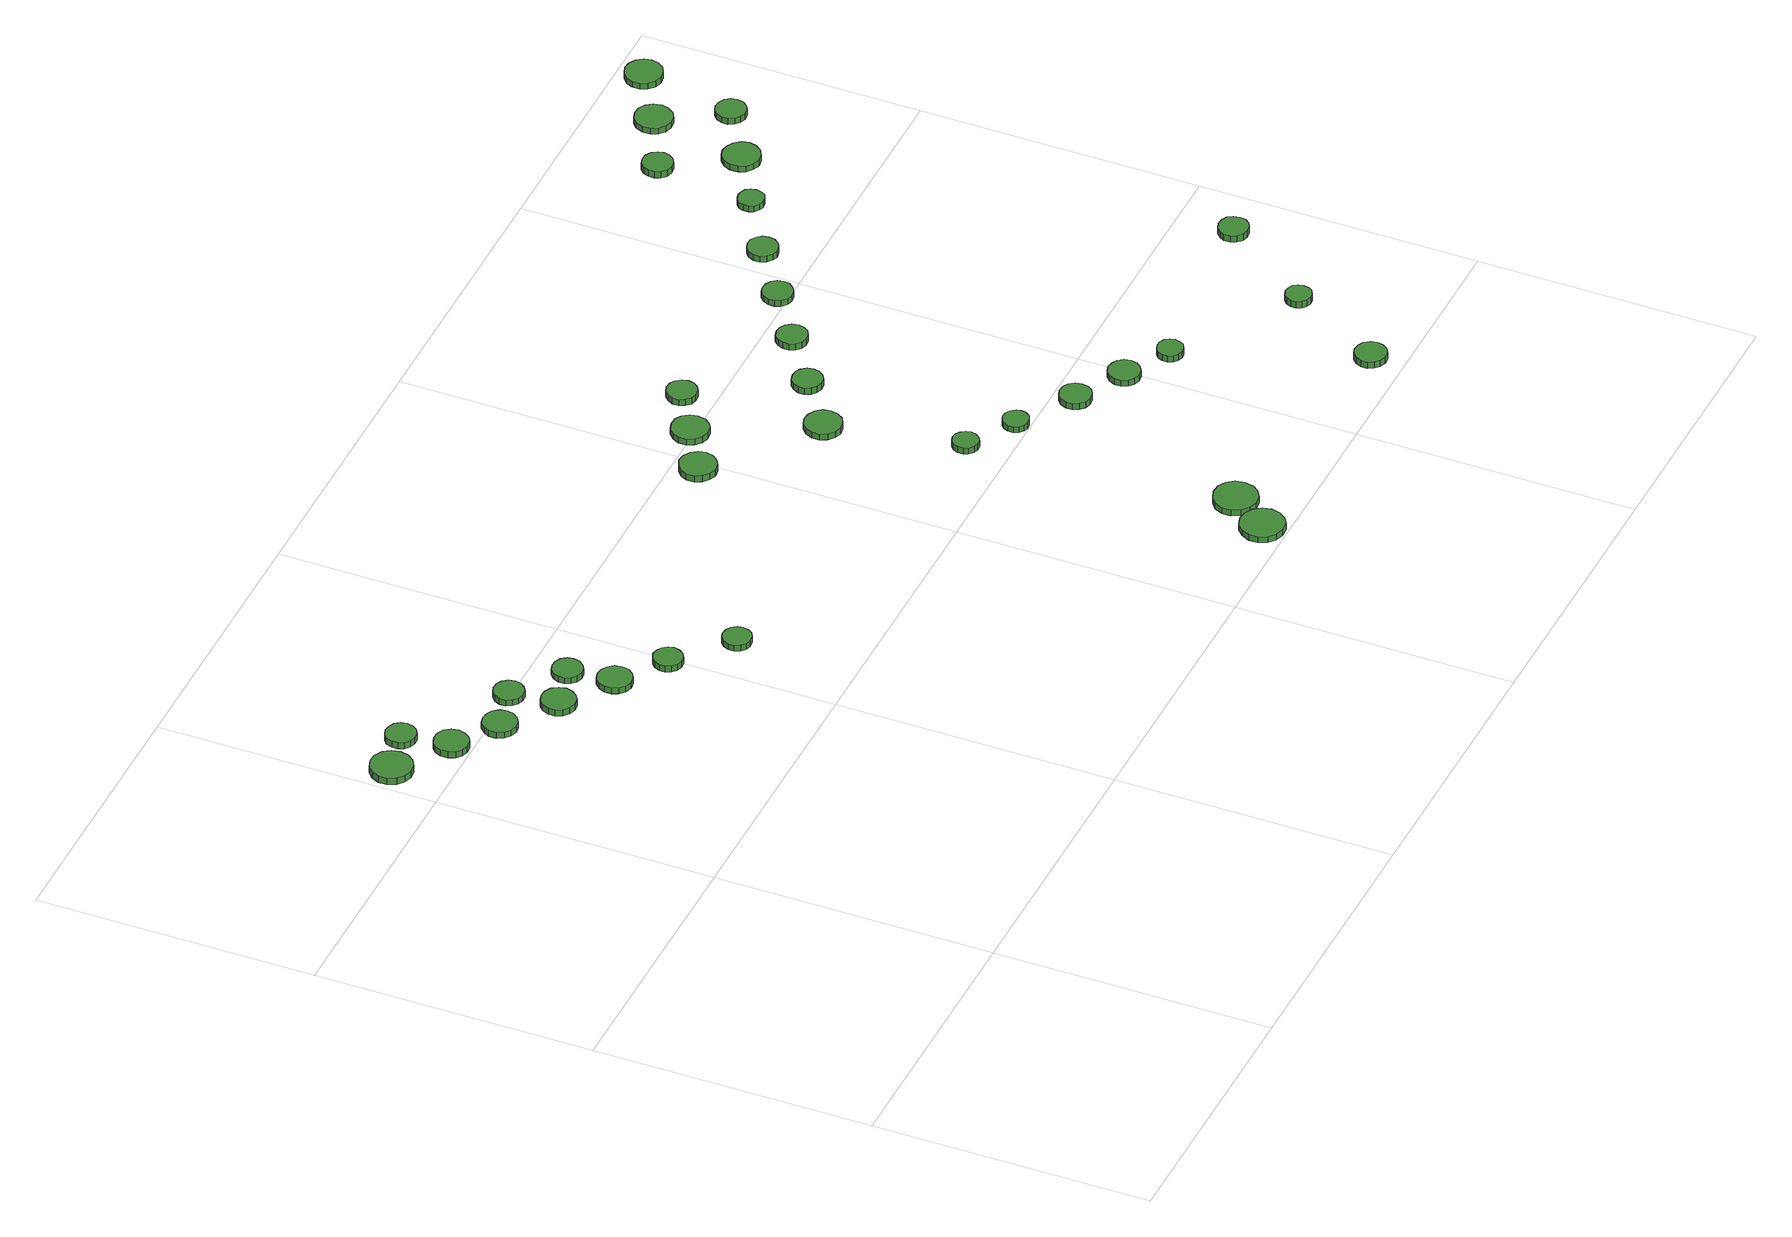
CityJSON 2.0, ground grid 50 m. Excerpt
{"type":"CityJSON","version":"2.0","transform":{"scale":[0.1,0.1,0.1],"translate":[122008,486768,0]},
"CityObjects":{
"tree1":{"type":"SolitaryVegetationObject","attributes":{"function":"something"},"geometry":[{"type":"MultiSurface","lod":"1","boundaries":[[[0,1,2,3,4,5,6,7,8,9,10,11,12,13,14]],[[15,16,17,18,19,20,21,22,23,24,25,26,27,28,29]],[[0,29,28,1]],[[1,28,27,2]],[[2,27,26,3]],[[3,26,25,4]],[[4,25,24,5]],[[5,24,23,6]],[[6,23,22,7]],[[7,22,21,8]],[[8,21,20,9]],[[9,20,19,10]],[[10,19,18,11]],[[11,18,17,12]],[[12,17,16,13]],[[13,16,15,14]],[[14,15,29,0]]]}]},
"tree2":{"type":"SolitaryVegetationObject","attributes":{"function":"something"},"geometry":[{"type":"MultiSurface","lod":"1","boundaries":[[[30,31,32,33,34,35,36,37,38,39,40,41,42,43,44]],[[45,46,47,48,49,50,51,52,53,54,55,56,57,58,59]],[[30,59,58,31]],[[31,58,57,32]],[[32,57,56,33]],[[33,56,55,34]],[[34,55,54,35]],[[35,54,53,36]],[[36,53,52,37]],[[37,52,51,38]],[[38,51,50,39]],[[39,50,49,40]],[[40,49,48,41]],[[41,48,47,42]],[[42,47,46,43]],[[43,46,45,44]],[[44,45,59,30]]]}]},
"tree3":{"type":"SolitaryVegetationObject","attributes":{"function":"something"},"geometry":[{"type":"MultiSurface","lod":"1","boundaries":[[[60,61,62,63,64,65,66,67,68,69,70,71,72,73,74]],[[75,76,77,78,79,80,81,82,83,84,85,86,87,88,89]],[[60,89,88,61]],[[61,88,87,62]],[[62,87,86,63]],[[63,86,85,64]],[[64,85,84,65]],[[65,84,83,66]],[[66,83,82,67]],[[67,82,81,68]],[[68,81,80,69]],[[69,80,79,70]],[[70,79,78,71]],[[71,78,77,72]],[[72,77,76,73]],[[73,76,75,74]],[[74,75,89,60]]]}]},
"tree4":{"type":"SolitaryVegetationObject","attributes":{"function":"something"},"geometry":[{"type":"MultiSurface","lod":"1","boundaries":[[[90,91,92,93,94,95,96,97,98,99,100,101,102,103,104]],[[105,106,107,108,109,110,111,112,113,114,115,116,117,118,119]],[[90,119,118,91]],[[91,118,117,92]],[[92,117,116,93]],[[93,116,115,94]],[[94,115,114,95]],[[95,114,113,96]],[[96,113,112,97]],[[97,112,111,98]],[[98,111,110,99]],[[99,110,109,100]],[[100,109,108,101]],[[101,108,107,102]],[[102,107,106,103]],[[103,106,105,104]],[[104,105,119,90]]]}]},
"tree5":{"type":"SolitaryVegetationObject","attributes":{"function":"something"},"geometry":[{"type":"MultiSurface","lod":"1","boundaries":[[[120,121,122,123,124,125,126,127,128,129,130,131,132,133,134]],[[135,136,137,138,139,140,141,142,143,144,145,146,147,148,149]],[[120,149,148,121]],[[121,148,147,122]],[[122,147,146,123]],[[123,146,145,124]],[[124,145,144,125]],[[125,144,143,126]],[[126,143,142,127]],[[127,142,141,128]],[[128,141,140,129]],[[129,140,139,130]],[[130,139,138,131]],[[131,138,137,132]],[[132,137,136,133]],[[133,136,135,134]],[[134,135,149,120]]]}]},
"tree6":{"type":"SolitaryVegetationObject","attributes":{"function":"something"},"geometry":[{"type":"MultiSurface","lod":"1","boundaries":[[[150,151,152,153,154,155,156,157,158,159,160,161,162,163,164]],[[165,166,167,168,169,170,171,172,173,174,175,176,177,178,179]],[[150,179,178,151]],[[151,178,177,152]],[[152,177,176,153]],[[153,176,175,154]],[[154,175,174,155]],[[155,174,173,156]],[[156,173,172,157]],[[157,172,171,158]],[[158,171,170,159]],[[159,170,169,160]],[[160,169,168,161]],[[161,168,167,162]],[[162,167,166,163]],[[163,166,165,164]],[[164,165,179,150]]]}]},
"tree7":{"type":"SolitaryVegetationObject","attributes":{"function":"something"},"geometry":[{"type":"MultiSurface","lod":"1","boundaries":[[[180,181,182,183,184,185,186,187,188,189,190,191,192,193,194]],[[195,196,197,198,199,200,201,202,203,204,205,206,207,208,209]],[[180,209,208,181]],[[181,208,207,182]],[[182,207,206,183]],[[183,206,205,184]],[[184,205,204,185]],[[185,204,203,186]],[[186,203,202,187]],[[187,202,201,188]],[[188,201,200,189]],[[189,200,199,190]],[[190,199,198,191]],[[191,198,197,192]],[[192,197,196,193]],[[193,196,195,194]],[[194,195,209,180]]]}]},
"tree8":{"type":"SolitaryVegetationObject","attributes":{"function":"something"},"geometry":[{"type":"MultiSurface","lod":"1","boundaries":[[[210,211,212,213,214,215,216,217,218,219,220,221,222,223,224]],[[225,226,227,228,229,230,231,232,233,234,235,236,237,238,239]],[[210,239,238,211]],[[211,238,237,212]],[[212,237,236,213]],[[213,236,235,214]],[[214,235,234,215]],[[215,234,233,216]],[[216,233,232,217]],[[217,232,231,218]],[[218,231,230,219]],[[219,230,229,220]],[[220,229,228,221]],[[221,228,227,222]],[[222,227,226,223]],[[223,226,225,224]],[[224,225,239,210]]]}]},
"tree9":{"type":"SolitaryVegetationObject","attributes":{"function":"something"},"geometry":[{"type":"MultiSurface","lod":"1","boundaries":[[[240,241,242,243,244,245,246,247,248,249,250,251,252,253,254]],[[255,256,257,258,259,260,261,262,263,264,265,266,267,268,269]],[[240,269,268,241]],[[241,268,267,242]],[[242,267,266,243]],[[243,266,265,244]],[[244,265,264,245]],[[245,264,263,246]],[[246,263,262,247]],[[247,262,261,248]],[[248,261,260,249]],[[249,260,259,250]],[[250,259,258,251]],[[251,258,257,252]],[[252,257,256,253]],[[253,256,255,254]],[[254,255,269,240]]]}]},
"tree10":{"type":"SolitaryVegetationObject","attributes":{"function":"something"},"geometry":[{"type":"MultiSurface","lod":"1","boundaries":[[[270,271,272,273,274,275,276,277,278,279,280,281,282,283,284]],[[285,286,287,288,289,290,291,292,293,294,295,296,297,298,299]],[[270,299,298,271]],[[271,298,297,272]],[[272,297,296,273]],[[273,296,295,274]],[[274,295,294,275]],[[275,294,293,276]],[[276,293,292,277]],[[277,292,291,278]],[[278,291,290,279]],[[279,290,289,280]],[[280,289,288,281]],[[281,288,287,282]],[[282,287,286,283]],[[283,286,285,284]],[[284,285,299,270]]]}]},
"tree11":{"type":"SolitaryVegetationObject","attributes":{"function":"something"},"geometry":[{"type":"MultiSurface","lod":"1","boundaries":[[[300,301,302,303,304,305,306,307,308,309,310,311,312,313,314]],[[315,316,317,318,319,320,321,322,323,324,325,326,327,328,329]],[[300,329,328,301]],[[301,328,327,302]],[[302,327,326,303]],[[303,326,325,304]],[[304,325,324,305]],[[305,324,323,306]],[[306,323,322,307]],[[307,322,321,308]],[[308,321,320,309]],[[309,320,319,310]],[[310,319,318,311]],[[311,318,317,312]],[[312,317,316,313]],[[313,316,315,314]],[[314,315,329,300]]]}]},
"tree12":{"type":"SolitaryVegetationObject","attributes":{"function":"something"},"geometry":[{"type":"MultiSurface","lod":"1","boundaries":[[[330,331,332,333,334,335,336,337,338,339,340,341,342,343,344]],[[345,346,347,348,349,350,351,352,353,354,355,356,357,358,359]],[[330,359,358,331]],[[331,358,357,332]],[[332,357,356,333]],[[333,356,355,334]],[[334,355,354,335]],[[335,354,353,336]],[[336,353,352,337]],[[337,352,351,338]],[[338,351,350,339]],[[339,350,349,340]],[[340,349,348,341]],[[341,348,347,342]],[[342,347,346,343]],[[343,346,345,344]],[[344,345,359,330]]]}]},
"tree13":{"type":"SolitaryVegetationObject","attributes":{"function":"something"},"geometry":[{"type":"MultiSurface","lod":"1","boundaries":[[[360,361,362,363,364,365,366,367,368,369,370,371,372,373,374]],[[375,376,377,378,379,380,381,382,383,384,385,386,387,388,389]],[[360,389,388,361]],[[361,388,387,362]],[[362,387,386,363]],[[363,386,385,364]],[[364,385,384,365]],[[365,384,383,366]],[[366,383,382,367]],[[367,382,381,368]],[[368,381,380,369]],[[369,380,379,370]],[[370,379,378,371]],[[371,378,377,372]],[[372,377,376,373]],[[373,376,375,374]],[[374,375,389,360]]]}]},
"tree14":{"type":"SolitaryVegetationObject","attributes":{"function":"something"},"geometry":[{"type":"MultiSurface","lod":"1","boundaries":[[[390,391,392,393,394,395,396,397,398,399,400,401,402,403,404]],[[405,406,407,408,409,410,411,412,413,414,415,416,417,418,419]],[[390,419,418,391]],[[391,418,417,392]],[[392,417,416,393]],[[393,416,415,394]],[[394,415,414,395]],[[395,414,413,396]],[[396,413,412,397]],[[397,412,411,398]],[[398,411,410,399]],[[399,410,409,400]],[[400,409,408,401]],[[401,408,407,402]],[[402,407,406,403]],[[403,406,405,404]],[[404,405,419,390]]]}]},
"tree15":{"type":"SolitaryVegetationObject","attributes":{"function":"something"},"geometry":[{"type":"MultiSurface","lod":"1","boundaries":[[[420,421,422,423,424,425,426,427,428,429,430,431,432,433,434]],[[435,436,437,438,439,440,441,442,443,444,445,446,447,448,449]],[[420,449,448,421]],[[421,448,447,422]],[[422,447,446,423]],[[423,446,445,424]],[[424,445,444,425]],[[425,444,443,426]],[[426,443,442,427]],[[427,442,441,428]],[[428,441,440,429]],[[429,440,439,430]],[[430,439,438,431]],[[431,438,437,432]],[[432,437,436,433]],[[433,436,435,434]],[[434,435,449,420]]]}]},
"tree16":{"type":"SolitaryVegetationObject","attributes":{"function":"something"},"geometry":[{"type":"MultiSurface","lod":"1","boundaries":[[[450,451,452,453,454,455,456,457,458,459,460,461,462,463,464]],[[465,466,467,468,469,470,471,472,473,474,475,476,477,478,479]],[[450,479,478,451]],[[451,478,477,452]],[[452,477,476,453]],[[453,476,475,454]],[[454,475,474,455]],[[455,474,473,456]],[[456,473,472,457]],[[457,472,471,458]],[[458,471,470,459]],[[459,470,469,460]],[[460,469,468,461]],[[461,468,467,462]],[[462,467,466,463]],[[463,466,465,464]],[[464,465,479,450]]]}]},
"tree17":{"type":"SolitaryVegetationObject","attributes":{"function":"something"},"geometry":[{"type":"MultiSurface","lod":"1","boundaries":[[[480,481,482,483,484,485,486,487,488,489,490,491,492,493,494]],[[495,496,497,498,499,500,501,502,503,504,505,506,507,508,509]],[[480,509,508,481]],[[481,508,507,482]],[[482,507,506,483]],[[483,506,505,484]],[[484,505,504,485]],[[485,504,503,486]],[[486,503,502,487]],[[487,502,501,488]],[[488,501,500,489]],[[489,500,499,490]],[[490,499,498,491]],[[491,498,497,492]],[[492,497,496,493]],[[493,496,495,494]],[[494,495,509,480]]]}]},
"tree18":{"type":"SolitaryVegetationObject","attributes":{"function":"something"},"geometry":[{"type":"MultiSurface","lod":"1","boundaries":[[[510,511,512,513,514,515,516,517,518,519,520,521,522,523,524]],[[525,526,527,528,529,530,531,532,533,534,535,536,537,538,539]],[[510,539,538,511]],[[511,538,537,512]],[[512,537,536,513]],[[513,536,535,514]],[[514,535,534,515]],[[515,534,533,516]],[[516,533,532,517]],[[517,532,531,518]],[[518,531,530,519]],[[519,530,529,520]],[[520,529,528,521]],[[521,528,527,522]],[[522,527,526,523]],[[523,526,525,524]],[[524,525,539,510]]]}]},
"tree19":{"type":"SolitaryVegetationObject","attributes":{"function":"something"},"geometry":[{"type":"MultiSurface","lod":"1","boundaries":[[[540,541,542,543,544,545,546,547,548,549,550,551,552,553,554]],[[555,556,557,558,559,560,561,562,563,564,565,566,567,568,569]],[[540,569,568,541]],[[541,568,567,542]],[[542,567,566,543]],[[543,566,565,544]],[[544,565,564,545]],[[545,564,563,546]],[[546,563,562,547]],[[547,562,561,548]],[[548,561,560,549]],[[549,560,559,550]],[[550,559,558,551]],[[551,558,557,552]],[[552,557,556,553]],[[553,556,555,554]],[[554,555,569,540]]]}]},
"tree20":{"type":"SolitaryVegetationObject","attributes":{"function":"something"},"geometry":[{"type":"MultiSurface","lod":"1","boundaries":[[[570,571,572,573,574,575,576,577,578,579,580,581,582,583,584]],[[585,586,587,588,589,590,591,592,593,594,595,596,597,598,599]],[[570,599,598,571]],[[571,598,597,572]],[[572,597,596,573]],[[573,596,595,574]],[[574,595,594,575]],[[575,594,593,576]],[[576,593,592,577]],[[577,592,591,578]],[[578,591,590,579]],[[579,590,589,580]],[[580,589,588,581]],[[581,588,587,582]],[[582,587,586,583]],[[583,586,585,584]],[[584,585,599,570]]]}]},
"tree21":{"type":"SolitaryVegetationObject","attributes":{"function":"something"},"geometry":[{"type":"MultiSurface","lod":"1","boundaries":[[[600,601,602,603,604,605,606,607,608,609,610,611,612,613,614]],[[615,616,617,618,619,620,621,622,623,624,625,626,627,628,629]],[[600,629,628,601]],[[601,628,627,602]],[[602,627,626,603]],[[603,626,625,604]],[[604,625,624,605]],[[605,624,623,606]],[[606,623,622,607]],[[607,622,621,608]],[[608,621,620,609]],[[609,620,619,610]],[[610,619,618,611]],[[611,618,617,612]],[[612,617,616,613]],[[613,616,615,614]],[[614,615,629,600]]]}]},
"tree22":{"type":"SolitaryVegetationObject","attributes":{"function":"something"},"geometry":[{"type":"MultiSurface","lod":"1","boundaries":[[[630,631,632,633,634,635,636,637,638,639,640,641,642,643,644]],[[645,646,647,648,649,650,651,652,653,654,655,656,657,658,659]],[[630,659,658,631]],[[631,658,657,632]],[[632,657,656,633]],[[633,656,655,634]],[[634,655,654,635]],[[635,654,653,636]],[[636,653,652,637]],[[637,652,651,638]],[[638,651,650,639]],[[639,650,649,640]],[[640,649,648,641]],[[641,648,647,642]],[[642,647,646,643]],[[643,646,645,644]],[[644,645,659,630]]]}]},
"tree23":{"type":"SolitaryVegetationObject","attributes":{"function":"something"},"geometry":[{"type":"MultiSurface","lod":"1","boundaries":[[[660,661,662,663,664,665,666,667,668,669,670,671,672,673,674]],[[675,676,677,678,679,680,681,682,683,684,685,686,687,688,689]],[[660,689,688,661]],[[661,688,687,662]],[[662,687,686,663]],[[663,686,685,664]],[[664,685,684,665]],[[665,684,683,666]],[[666,683,682,667]],[[667,682,681,668]],[[668,681,680,669]],[[669,680,679,670]],[[670,679,678,671]],[[671,678,677,672]],[[672,677,676,673]],[[673,676,675,674]],[[674,675,689,660]]]}]},
"tree24":{"type":"SolitaryVegetationObject","attributes":{"function":"something"},"geometry":[{"type":"MultiSurface","lod":"1","boundaries":[[[690,691,692,693,694,695,696,697,698,699,700,701,702,703,704]],[[705,706,707,708,709,710,711,712,713,714,715,716,717,718,719]],[[690,719,718,691]],[[691,718,717,692]],[[692,717,716,693]],[[693,716,715,694]],[[694,715,714,695]],[[695,714,713,696]],[[696,713,712,697]],[[697,712,711,698]],[[698,711,710,699]],[[699,710,709,700]],[[700,709,708,701]],[[701,708,707,702]],[[702,707,706,703]],[[703,706,705,704]],[[704,705,719,690]]]}]},
"tree25":{"type":"SolitaryVegetationObject","attributes":{"function":"something"},"geometry":[{"type":"MultiSurface","lod":"1","boundaries":[[[720,721,722,723,724,725,726,727,728,729,730,731,732,733,734]],[[735,736,737,738,739,740,741,742,743,744,745,746,747,748,749]],[[720,749,748,721]],[[721,748,747,722]],[[722,747,746,723]],[[723,746,745,724]],[[724,745,744,725]],[[725,744,743,726]],[[726,743,742,727]],[[727,742,741,728]],[[728,741,740,729]],[[729,740,739,730]],[[730,739,738,731]],[[731,738,737,732]],[[732,737,736,733]],[[733,736,735,734]],[[734,735,749,720]]]}]},
"tree26":{"type":"SolitaryVegetationObject","attributes":{"function":"something"},"geometry":[{"type":"MultiSurface","lod":"1","boundaries":[[[750,751,752,753,754,755,756,757,758,759,760,761,762,763,764]],[[765,766,767,768,769,770,771,772,773,774,775,776,777,778,779]],[[750,779,778,751]],[[751,778,777,752]],[[752,777,776,753]],[[753,776,775,754]],[[754,775,774,755]],[[755,774,773,756]],[[756,773,772,757]],[[757,772,771,758]],[[758,771,770,759]],[[759,770,769,760]],[[760,769,768,761]],[[761,768,767,762]],[[762,767,766,763]],[[763,766,765,764]],[[764,765,779,750]]]}]},
"tree27":{"type":"SolitaryVegetationObject","attributes":{"function":"something"},"geometry":[{"type":"MultiSurface","lod":"1","boundaries":[[[780,781,782,783,784,785,786,787,788,789,790,791,792,793,794]],[[795,796,797,798,799,800,801,802,803,804,805,806,807,808,809]],[[780,809,808,781]],[[781,808,807,782]],[[782,807,806,783]],[[783,806,805,784]],[[784,805,804,785]],[[785,804,803,786]],[[786,803,802,787]],[[787,802,801,788]],[[788,801,800,789]],[[789,800,799,790]],[[790,799,798,791]],[[791,798,797,792]],[[792,797,796,793]],[[793,796,795,794]],[[794,795,809,780]]]}]},
"tree28":{"type":"SolitaryVegetationObject","attributes":{"function":"something"},"geometry":[{"type":"MultiSurface","lod":"1","boundaries":[[[810,811,812,813,814,815,816,817,818,819,820,821,822,823,824]],[[825,826,827,828,829,830,831,832,833,834,835,836,837,838,839]],[[810,839,838,811]],[[811,838,837,812]],[[812,837,836,813]],[[813,836,835,814]],[[814,835,834,815]],[[815,834,833,816]],[[816,833,832,817]],[[817,832,831,818]],[[818,831,830,819]],[[819,830,829,820]],[[820,829,828,821]],[[821,828,827,822]],[[822,827,826,823]],[[823,826,825,824]],[[824,825,839,810]]]}]},
"tree29":{"type":"SolitaryVegetationObject","attributes":{"function":"something"},"geometry":[{"type":"MultiSurface","lod":"1","boundaries":[[[840,841,842,843,844,845,846,847,848,849,850,851,852,853,854]],[[855,856,857,858,859,860,861,862,863,864,865,866,867,868,869]],[[840,869,868,841]],[[841,868,867,842]],[[842,867,866,843]],[[843,866,865,844]],[[844,865,864,845]],[[845,864,863,846]],[[846,863,862,847]],[[847,862,861,848]],[[848,861,860,849]],[[849,860,859,850]],[[850,859,858,851]],[[851,858,857,852]],[[852,857,856,853]],[[853,856,855,854]],[[854,855,869,840]]]}]},
"tree30":{"type":"SolitaryVegetationObject","attributes":{"function":"something"},"geometry":[{"type":"MultiSurface","lod":"1","boundaries":[[[870,871,872,873,874,875,876,877,878,879,880,881,882,883,884]],[[885,886,887,888,889,890,891,892,893,894,895,896,897,898,899]],[[870,899,898,871]],[[871,898,897,872]],[[872,897,896,873]],[[873,896,895,874]],[[874,895,894,875]],[[875,894,893,876]],[[876,893,892,877]],[[877,892,891,878]],[[878,891,890,879]],[[879,890,889,880]],[[880,889,888,881]],[[881,888,887,882]],[[882,887,886,883]],[[883,886,885,884]],[[884,885,899,870]]]}]},
"tree31":{"type":"SolitaryVegetationObject","attributes":{"function":"something"},"geometry":[{"type":"MultiSurface","lod":"1","boundaries":[[[900,901,902,903,904,905,906,907,908,909,910,911,912,913,914]],[[915,916,917,918,919,920,921,922,923,924,925,926,927,928,929]],[[900,929,928,901]],[[901,928,927,902]],[[902,927,926,903]],[[903,926,925,904]],[[904,925,924,905]],[[905,924,923,906]],[[906,923,922,907]],[[907,922,921,908]],[[908,921,920,909]],[[909,920,919,910]],[[910,919,918,911]],[[911,918,917,912]],[[912,917,916,913]],[[913,916,915,914]],[[914,915,929,900]]]}]},
"tree32":{"type":"SolitaryVegetationObject","attributes":{"function":"something"},"geometry":[{"type":"MultiSurface","lod":"1","boundaries":[[[930,931,932,933,934,935,936,937,938,939,940,941,942,943,944]],[[945,946,947,948,949,950,951,952,953,954,955,956,957,958,959]],[[930,959,958,931]],[[931,958,957,932]],[[932,957,956,933]],[[933,956,955,934]],[[934,955,954,935]],[[935,954,953,936]],[[936,953,952,937]],[[937,952,951,938]],[[938,951,950,939]],[[939,950,949,940]],[[940,949,948,941]],[[941,948,947,942]],[[942,947,946,943]],[[943,946,945,944]],[[944,945,959,930]]]}]},
"tree33":{"type":"SolitaryVegetationObject","attributes":{"function":"something"},"geometry":[{"type":"MultiSurface","lod":"1","boundaries":[[[960,961,962,963,964,965,966,967,968,969,970,971,972,973,974]],[[975,976,977,978,979,980,981,982,983,984,985,986,987,988,989]],[[960,989,988,961]],[[961,988,987,962]],[[962,987,986,963]],[[963,986,985,964]],[[964,985,984,965]],[[965,984,983,966]],[[966,983,982,967]],[[967,982,981,968]],[[968,981,980,969]],[[969,980,979,970]],[[970,979,978,971]],[[971,978,977,972]],[[972,977,976,973]],[[973,976,975,974]],[[974,975,989,960]]]}]},
"tree34":{"type":"SolitaryVegetationObject","attributes":{"function":"something"},"geometry":[{"type":"MultiSurface","lod":"1","boundaries":[[[990,991,992,993,994,995,996,997,998,999,1000,1001,1002,1003,1004]],[[1005,1006,1007,1008,1009,1010,1011,1012,1013,1014,1015,1016,1017,1018,1019]],[[990,1019,1018,991]],[[991,1018,1017,992]],[[992,1017,1016,993]],[[993,1016,1015,994]],[[994,1015,1014,995]],[[995,1014,1013,996]],[[996,1013,1012,997]],[[997,1012,1011,998]],[[998,1011,1010,999]],[[999,1010,1009,1000]],[[1000,1009,1008,1001]],[[1001,1008,1007,1002]],[[1002,1007,1006,1003]],[[1003,1006,1005,1004]],[[1004,1005,1019,990]]]}]}
},
"vertices":[
[83,1099,22],[80,1114,22],[71,1127,22],[57,1135,22],[42,1136,22],[27,1131,22],[16,1121,22],[9,1107,22],[9,1092,22],[16,1077,22],[27,1067,22],[42,1062,22],[57,1064,22],[71,1072,22],[80,1084,22],[80,1084,9],[71,1072,9],[57,1064,9],[42,1062,9],[27,1067,9],[16,1077,9],[9,1092,9],[9,1107,9],[16,1121,9],[27,1131,9],[42,1136,9],[57,1135,9],[71,1127,9],[80,1114,9],[83,1099,9],
[174,1034,22],[171,1046,22],[164,1057,22],[153,1063,22],[140,1064,22],[128,1060,22],[119,1052,22],[114,1040,22],[114,1028,22],[119,1016,22],[128,1008,22],[140,1004,22],[153,1005,22],[164,1012,22],[171,1022,22],[171,1022,9],[164,1012,9],[153,1005,9],[140,1004,9],[128,1008,9],[119,1016,9],[114,1028,9],[114,1040,9],[119,1052,9],[128,1060,9],[140,1064,9],[153,1063,9],[164,1057,9],[171,1046,9],[174,1034,9],
[156,1119,22],[154,1130,22],[147,1139,22],[137,1144,22],[126,1145,22],[116,1142,22],[107,1135,22],[103,1124,22],[103,1113,22],[107,1103,22],[116,1096,22],[126,1092,22],[137,1093,22],[147,1099,22],[154,1108,22],[154,1108,9],[147,1099,9],[137,1093,9],[126,1092,9],[116,1096,9],[107,1103,9],[103,1113,9],[103,1124,9],[107,1135,9],[116,1142,9],[126,1145,9],[137,1144,9],[147,1139,9],[154,1130,9],[156,1119,9],
[252,981,22],[250,994,22],[242,1004,22],[231,1010,22],[219,1011,22],[207,1008,22],[198,999,22],[192,988,22],[192,975,22],[198,963,22],[207,955,22],[219,951,22],[231,952,22],[242,959,22],[250,969,22],[250,969,10],[242,959,10],[231,952,10],[219,951,10],[207,955,10],[198,963,10],[192,975,10],[192,988,10],[198,999,10],[207,1008,10],[219,1011,10],[231,1010,10],[242,1004,10],[250,994,10],[252,981,10],
[345,916,23],[342,928,23],[335,939,23],[324,945,23],[311,946,23],[299,942,23],[290,934,23],[285,922,23],[285,910,23],[290,898,23],[299,890,23],[311,886,23],[324,887,23],[335,894,23],[342,904,23],[342,904,10],[335,894,10],[324,887,10],[311,886,10],[299,890,10],[290,898,10],[285,910,10],[285,922,10],[290,934,10],[299,942,10],[311,946,10],[324,945,10],[335,939,10],[342,928,10],[345,916,10],
[330,1001,22],[328,1012,22],[321,1021,22],[312,1026,22],[300,1027,22],[290,1024,22],[282,1017,22],[277,1006,22],[277,995,22],[282,985,22],[290,978,22],[300,974,22],[312,975,22],[321,981,22],[328,990,22],[328,990,10],[321,981,10],[312,975,10],[300,974,10],[290,978,10],[282,985,10],[277,995,10],[277,1006,10],[282,1017,10],[290,1024,10],[300,1027,10],[312,1026,10],[321,1021,10],[328,1012,10],[330,1001,10],
[435,854,22],[433,867,22],[425,877,22],[415,883,22],[402,885,22],[390,881,22],[381,872,22],[376,861,22],[376,848,22],[381,837,22],[390,828,22],[402,824,22],[415,826,22],[425,832,22],[433,842,22],[433,842,10],[425,832,10],[415,826,10],[402,824,10],[390,828,10],[381,837,10],[376,848,10],[376,861,10],[381,872,10],[390,881,10],[402,885,10],[415,883,10],[425,877,10],[433,867,10],[435,854,10],
[423,936,22],[421,947,22],[414,956,22],[404,961,22],[393,962,22],[383,959,22],[374,951,22],[370,941,22],[370,930,22],[374,920,22],[383,912,22],[393,909,22],[404,910,22],[414,916,22],[421,925,22],[421,925,10],[414,916,10],[404,910,10],[393,909,10],[383,912,10],[374,920,10],[370,930,10],[370,941,10],[374,951,10],[383,959,10],[393,962,10],[404,961,10],[414,956,10],[421,947,10],[423,936,10],
[516,796,22],[513,806,22],[507,815,22],[498,820,22],[487,822,22],[477,818,22],[469,811,22],[465,801,22],[465,791,22],[469,781,22],[477,774,22],[487,770,22],[498,771,22],[507,777,22],[513,785,22],[513,785,9],[507,777,9],[498,771,9],[487,770,9],[477,774,9],[469,781,9],[465,791,9],[465,801,9],[469,811,9],[477,818,9],[487,822,9],[498,820,9],[507,815,9],[513,806,9],[516,796,9],
[609,713,23],[607,723,23],[601,732,23],[592,737,23],[581,738,23],[571,735,23],[564,728,23],[559,718,23],[559,708,23],[564,698,23],[571,691,23],[581,688,23],[592,689,23],[601,694,23],[607,703,23],[607,703,11],[601,694,11],[592,689,11],[581,688,11],[571,691,11],[564,698,11],[559,708,11],[559,718,11],[564,728,11],[571,735,11],[581,738,11],[592,737,11],[601,732,11],[607,723,11],[609,713,11],
[1246,41,21],[1242,57,21],[1233,70,21],[1219,78,21],[1203,80,21],[1187,75,21],[1176,64,21],[1169,49,21],[1169,33,21],[1176,18,21],[1187,8,21],[1203,3,21],[1219,4,21],[1233,12,21],[1242,25,21],[1242,25,9],[1233,12,9],[1219,4,9],[1203,3,9],[1187,8,9],[1176,18,9],[1169,33,9],[1169,49,9],[1176,64,9],[1187,75,9],[1203,80,9],[1219,78,9],[1233,70,9],[1242,57,9],[1246,41,9],
[1010,954,23],[1007,967,23],[999,978,23],[987,985,23],[974,987,23],[961,982,23],[951,973,23],[945,961,23],[945,947,23],[951,935,23],[961,926,23],[974,921,23],[987,923,23],[999,930,23],[1007,941,23],[1007,941,10],[999,930,10],[987,923,10],[974,921,10],[961,926,10],[951,935,10],[945,947,10],[945,961,10],[951,973,10],[961,982,10],[974,987,10],[987,985,10],[999,978,10],[1007,967,10],[1010,954,10],
[1291,109,23],[1288,125,23],[1278,138,23],[1264,146,23],[1248,147,23],[1233,142,23],[1221,132,23],[1214,117,23],[1214,101,23],[1221,86,23],[1233,75,23],[1248,70,23],[1264,72,23],[1278,80,23],[1288,93,23],[1288,93,11],[1278,80,11],[1264,72,11],[1248,70,11],[1233,75,11],[1221,86,11],[1214,101,11],[1214,117,11],[1221,132,11],[1233,142,11],[1248,147,11],[1264,146,11],[1278,138,11],[1288,125,11],[1291,109,11],
[1096,1006,21],[1093,1019,21],[1085,1030,21],[1074,1037,21],[1060,1038,21],[1047,1034,21],[1037,1025,21],[1031,1013,21],[1031,999,21],[1037,986,21],[1047,977,21],[1060,973,21],[1074,974,21],[1085,981,21],[1093,992,21],[1093,992,9],[1085,981,9],[1074,974,9],[1060,973,9],[1047,977,9],[1037,986,9],[1031,999,9],[1031,1013,9],[1037,1025,9],[1047,1034,9],[1060,1038,9],[1074,1037,9],[1085,1030,9],[1093,1019,9],[1096,1006,9],
[1228,573,28],[1226,582,28],[1220,590,28],[1212,595,28],[1203,596,28],[1194,593,28],[1186,586,28],[1183,578,28],[1183,568,28],[1186,560,28],[1194,553,28],[1203,550,28],[1212,551,28],[1220,556,28],[1226,564,28],[1226,564,16],[1220,556,16],[1212,551,16],[1203,550,16],[1194,553,16],[1186,560,16],[1183,568,16],[1183,578,16],[1186,586,16],[1194,593,16],[1203,596,16],[1212,595,16],[1220,590,16],[1226,582,16],[1228,573,16],
[1191,808,25],[1188,822,25],[1180,833,25],[1168,839,25],[1155,841,25],[1142,837,25],[1132,827,25],[1126,815,25],[1126,801,25],[1132,789,25],[1142,780,25],[1155,775,25],[1168,777,25],[1180,784,25],[1188,795,25],[1188,795,13],[1180,784,13],[1168,777,13],[1155,775,13],[1142,780,13],[1132,789,13],[1126,801,13],[1126,815,13],[1132,827,13],[1142,837,13],[1155,841,13],[1168,839,13],[1180,833,13],[1188,822,13],[1191,808,13],
[1314,520,27],[1312,529,27],[1306,537,27],[1298,542,27],[1289,543,27],[1280,540,27],[1273,534,27],[1269,525,27],[1269,515,27],[1273,507,27],[1280,500,27],[1289,498,27],[1298,499,27],[1306,503,27],[1312,511,27],[1312,511,15],[1306,503,15],[1298,499,15],[1289,498,15],[1280,500,15],[1273,507,15],[1269,515,15],[1269,525,15],[1273,534,15],[1280,540,15],[1289,543,15],[1298,542,15],[1306,537,15],[1312,529,15],[1314,520,15],
[1175,1057,21],[1173,1068,21],[1166,1077,21],[1157,1083,21],[1145,1084,21],[1135,1081,21],[1127,1073,21],[1122,1063,21],[1122,1052,21],[1127,1042,21],[1135,1034,21],[1145,1031,21],[1157,1032,21],[1166,1038,21],[1173,1047,21],[1173,1047,9],[1166,1038,9],[1157,1032,9],[1145,1031,9],[1135,1034,9],[1127,1042,9],[1122,1052,9],[1122,1063,9],[1127,1073,9],[1135,1081,9],[1145,1084,9],[1157,1083,9],[1166,1077,9],[1173,1068,9],[1175,1057,9],
[1282,879,24],[1280,890,24],[1273,899,24],[1264,904,24],[1253,905,24],[1242,902,24],[1234,894,24],[1229,884,24],[1229,873,24],[1234,863,24],[1242,855,24],[1253,852,24],[1264,853,24],[1273,859,24],[1280,868,24],[1280,868,11],[1273,859,11],[1264,853,11],[1253,852,11],[1242,855,11],[1234,863,11],[1229,873,11],[1229,884,11],[1234,894,11],[1242,902,11],[1253,905,11],[1264,904,11],[1273,899,11],[1280,890,11],[1282,879,11],
[1420,457,26],[1418,469,26],[1411,478,26],[1401,484,26],[1389,485,26],[1378,481,26],[1370,474,26],[1365,463,26],[1365,451,26],[1370,441,26],[1378,433,26],[1389,429,26],[1401,431,26],[1411,436,26],[1418,446,26],[1418,446,14],[1411,436,14],[1401,431,14],[1389,429,14],[1378,433,14],[1370,441,14],[1365,451,14],[1365,463,14],[1370,474,14],[1378,481,14],[1389,485,14],[1401,484,14],[1411,478,14],[1418,469,14],[1420,457,14],
[1510,409,25],[1508,420,25],[1501,430,25],[1491,435,25],[1479,437,25],[1468,433,25],[1460,425,25],[1455,415,25],[1455,403,25],[1460,392,25],[1468,385,25],[1479,381,25],[1491,382,25],[1501,388,25],[1508,397,25],[1508,397,13],[1501,388,13],[1491,382,13],[1479,381,13],[1468,385,13],[1460,392,13],[1455,403,13],[1455,415,13],[1460,425,13],[1468,433,13],[1479,437,13],[1491,435,13],[1501,430,13],[1508,420,13],[1510,409,13],
[1381,949,23],[1378,960,23],[1372,969,23],[1362,975,23],[1351,976,23],[1340,973,23],[1332,965,23],[1328,955,23],[1328,944,23],[1332,934,23],[1340,926,23],[1351,923,23],[1362,924,23],[1372,929,23],[1378,938,23],[1378,938,10],[1372,929,10],[1362,924,10],[1351,923,10],[1340,926,10],[1332,934,10],[1328,944,10],[1328,955,10],[1332,965,10],[1340,973,10],[1351,976,10],[1362,975,10],[1372,969,10],[1378,960,10],[1381,949,10],
[1590,364,25],[1588,373,25],[1583,381,25],[1574,385,25],[1565,386,25],[1556,383,25],[1549,377,25],[1545,368,25],[1545,359,25],[1549,350,25],[1556,344,25],[1565,341,25],[1574,342,25],[1583,347,25],[1588,354,25],[1588,354,12],[1583,347,12],[1574,342,12],[1565,341,12],[1556,344,12],[1549,350,12],[1545,359,12],[1545,368,12],[1549,377,12],[1556,383,12],[1565,386,12],[1574,385,12],[1583,381,12],[1588,373,12],[1590,364,12],
[1717,57,24],[1715,68,24],[1708,78,24],[1698,83,24],[1686,85,24],[1675,81,24],[1667,73,24],[1662,63,24],[1662,51,24],[1667,41,24],[1675,33,24],[1686,29,24],[1698,30,24],[1708,36,24],[1715,46,24],[1715,46,11],[1708,36,11],[1698,30,11],[1686,29,11],[1675,33,11],[1667,41,11],[1662,51,11],[1662,63,11],[1667,73,11],[1675,81,11],[1686,85,11],[1698,83,11],[1708,78,11],[1715,68,11],[1717,57,11],
[1478,1018,22],[1476,1029,22],[1469,1038,22],[1459,1043,22],[1448,1044,22],[1438,1041,22],[1429,1033,22],[1425,1023,22],[1425,1012,22],[1429,1002,22],[1438,994,22],[1448,991,22],[1459,992,22],[1469,998,22],[1476,1007,22],[1476,1007,10],[1469,998,10],[1459,992,10],[1448,991,10],[1438,994,10],[1429,1002,10],[1425,1012,10],[1425,1023,10],[1429,1033,10],[1438,1041,10],[1448,1044,10],[1459,1043,10],[1469,1038,10],[1476,1029,10],[1478,1018,10],
[1807,228,24],[1805,237,24],[1800,245,24],[1791,249,24],[1782,250,24],[1773,247,24],[1766,241,24],[1762,232,24],[1762,223,24],[1766,214,24],[1773,208,24],[1782,205,24],[1791,206,24],[1800,211,24],[1805,218,24],[1805,218,11],[1800,211,11],[1791,206,11],[1782,205,11],[1773,208,11],[1766,214,11],[1762,223,11],[1762,232,11],[1766,241,11],[1773,247,11],[1782,250,11],[1791,249,11],[1800,245,11],[1805,237,11],[1807,228,11],
[1577,1087,21],[1575,1098,21],[1568,1107,21],[1559,1113,21],[1547,1114,21],[1537,1110,21],[1529,1103,21],[1524,1093,21],[1524,1081,21],[1529,1071,21],[1537,1064,21],[1547,1060,21],[1559,1062,21],[1568,1067,21],[1575,1076,21],[1575,1076,9],[1568,1067,9],[1559,1062,9],[1547,1060,9],[1537,1064,9],[1529,1071,9],[1524,1081,9],[1524,1093,9],[1529,1103,9],[1537,1110,9],[1547,1114,9],[1559,1113,9],[1568,1107,9],[1575,1098,9],[1577,1087,9],
[1686,1158,19],[1684,1167,19],[1679,1175,19],[1670,1179,19],[1661,1180,19],[1652,1177,19],[1644,1171,19],[1641,1162,19],[1641,1153,19],[1644,1144,19],[1652,1138,19],[1661,1135,19],[1670,1136,19],[1679,1140,19],[1684,1148,19],[1684,1148,7],[1679,1140,7],[1670,1136,7],[1661,1135,7],[1652,1138,7],[1644,1144,7],[1641,1153,7],[1641,1162,7],[1644,1171,7],[1652,1177,7],[1661,1180,7],[1670,1179,7],[1679,1175,7],[1684,1167,7],[1686,1158,7],
[1932,397,23],[1930,408,23],[1924,417,23],[1914,422,23],[1903,423,23],[1893,420,23],[1885,412,23],[1880,403,23],[1880,392,23],[1885,382,23],[1893,374,23],[1903,371,23],[1914,372,23],[1924,378,23],[1930,386,23],[1930,386,10],[1924,378,10],[1914,372,10],[1903,371,10],[1893,374,10],[1885,382,10],[1880,392,10],[1880,403,10],[1885,412,10],[1893,420,10],[1903,423,10],[1914,422,10],[1924,417,10],[1930,408,10],[1932,397,10],
[1716,1336,19],[1713,1347,19],[1707,1356,19],[1697,1362,19],[1686,1363,19],[1675,1360,19],[1667,1352,19],[1663,1342,19],[1663,1331,19],[1667,1321,19],[1675,1313,19],[1686,1310,19],[1697,1311,19],[1707,1317,19],[1713,1326,19],[1713,1326,6],[1707,1317,6],[1697,1311,6],[1686,1310,6],[1675,1313,6],[1667,1321,6],[1663,1331,6],[1663,1342,6],[1667,1352,6],[1675,1360,6],[1686,1363,6],[1697,1362,6],[1707,1356,6],[1713,1347,6],[1716,1336,6],
[1796,1218,19],[1793,1231,19],[1785,1242,19],[1773,1249,19],[1760,1251,19],[1747,1247,19],[1736,1237,19],[1731,1225,19],[1731,1211,19],[1736,1199,19],[1747,1190,19],[1760,1185,19],[1773,1187,19],[1785,1194,19],[1793,1205,19],[1793,1205,7],[1785,1194,7],[1773,1187,7],[1760,1185,7],[1747,1190,7],[1736,1199,7],[1731,1211,7],[1731,1225,7],[1736,1237,7],[1747,1247,7],[1760,1251,7],[1773,1249,7],[1785,1242,7],[1793,1231,7],[1796,1218,7],
[1830,1390,19],[1827,1404,19],[1819,1415,19],[1808,1422,19],[1794,1423,19],[1781,1419,19],[1771,1410,19],[1765,1397,19],[1765,1383,19],[1771,1371,19],[1781,1362,19],[1794,1358,19],[1808,1359,19],[1819,1366,19],[1827,1377,19],[1827,1377,7],[1819,1366,7],[1808,1359,7],[1794,1358,7],[1781,1362,7],[1771,1371,7],[1765,1383,7],[1765,1397,7],[1771,1410,7],[1781,1419,7],[1794,1423,7],[1808,1422,7],[1819,1415,7],[1827,1404,7],[1830,1390,7],
[1893,1282,19],[1891,1293,19],[1884,1302,19],[1875,1307,19],[1863,1309,19],[1853,1305,19],[1845,1298,19],[1840,1287,19],[1840,1276,19],[1845,1266,19],[1853,1259,19],[1863,1255,19],[1875,1256,19],[1884,1262,19],[1891,1271,19],[1891,1271,7],[1884,1262,7],[1875,1256,7],[1863,1255,7],[1853,1259,7],[1845,1266,7],[1840,1276,7],[1840,1287,7],[1845,1298,7],[1853,1305,7],[1863,1309,7],[1875,1307,7],[1884,1302,7],[1891,1293,7],[1893,1282,7],
[1933,1453,19],[1930,1466,19],[1922,1477,19],[1910,1484,19],[1897,1486,19],[1884,1481,19],[1873,1472,19],[1868,1460,19],[1868,1446,19],[1873,1434,19],[1884,1425,19],[1897,1420,19],[1910,1422,19],[1922,1429,19],[1930,1440,19],[1930,1440,7],[1922,1429,7],[1910,1422,7],[1897,1420,7],[1884,1425,7],[1873,1434,7],[1868,1446,7],[1868,1460,7],[1873,1472,7],[1884,1481,7],[1897,1486,7],[1910,1484,7],[1922,1477,7],[1930,1466,7],[1933,1453,7]
]}
